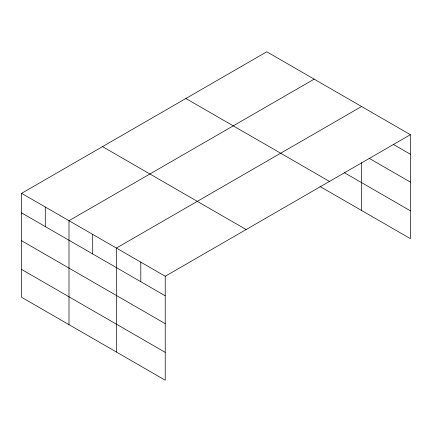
<?xml version="1.0" encoding="UTF-8"?>
<svg xmlns="http://www.w3.org/2000/svg" width="432" height="432" viewBox="0 0 432 432"><rect width="100%" height="100%" fill="white"/><g stroke="black" fill="none" stroke-linecap="round" stroke-linejoin="round"><path stroke-width="0.65" d="M410.4 134.703L266.776 51.786L21.6 193.336L21.6 297.297L165.224 380.214L165.224 276.259L410.4 134.703L410.4 238.664L319.955 186.446M314.172 79.148L68.996 220.698L68.996 324.659M361.568 106.51L116.392 248.065L116.392 352.021M393.541 144.526L410.4 154.262M369.128 158.285L410.4 182.115M344.228 172.606L410.4 210.811M185.868 98.496L329.492 181.418M102.508 146.626L246.132 229.543M21.6 193.336L165.224 276.259M21.6 212.895L165.224 295.812M21.6 240.748L165.224 323.665M21.6 269.444L165.224 352.361M361.568 162.594L361.568 210.47M140.805 262.159L140.805 281.718M92.691 234.382L92.691 253.94M45.295 207.02L45.295 226.573"/></g></svg>
